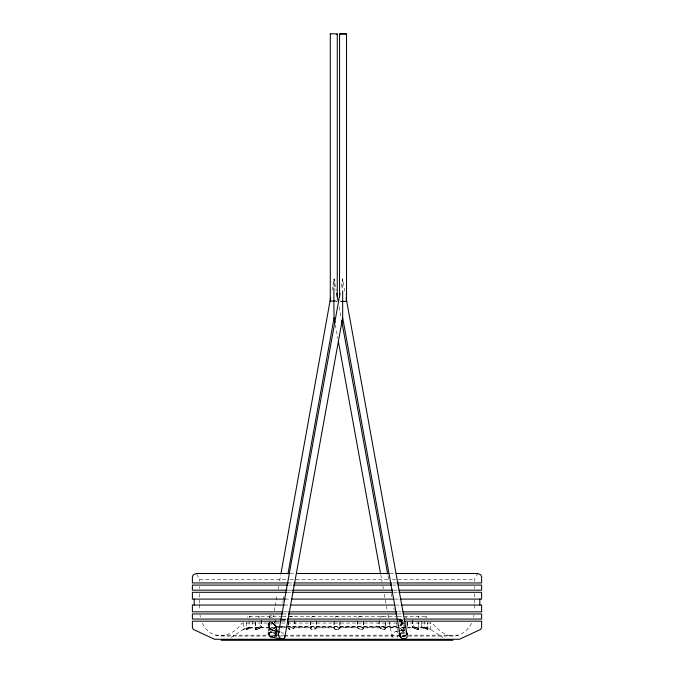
<?xml version="1.0" encoding="UTF-8"?>
<svg xmlns="http://www.w3.org/2000/svg" width="674" height="674" viewBox="0 0 674 674"><rect width="100%" height="100%" fill="white"/><g stroke="black" fill="none" stroke-linecap="round" stroke-linejoin="round"><path stroke-width="0.51" stroke-dasharray="3.37 2.53" d="M333.925 286.206L334.034 278.884L336.149 290.334M392.184 637.478C391.181 634.074 394.526 631.117 397.77 631.091M407.45 621.529L407.315 623.762A13.362 8.922 -43.5 0 1 406.911 625.346M276.163 628.589L276.188 628.311A13.362 10.388 30.8 0 0 275.009 623.517L274.175 621.074M473.696 617.165L473.906 615.278M276.054 629.406L276.188 628.589A13.362 10.388 30.8 0 0 275.009 623.762L274.175 621.529M272.422 622.793C277.107 625.489 277.949 633.198 273.324 636.205M270.67 630.611L272.161 622.338M273.096 617.165L273.467 615.101M274.217 610.956L274.958 606.819M275.144 605.791L277.199 594.409M278.126 589.236L278.682 586.127M279.617 580.963L280.738 574.754M331.987 290.258L334.034 278.884M277.199 633.636L276.635 636.745C277.427 633.568 274.663 629.238 271.125 631.058M277.385 632.6L277.941 629.491M282.794 602.564L283.173 600.492M283.358 599.456L283.914 596.347M341.17 287.124L342.67 278.859L345.476 294.361M274.335 624.562C277.764 627.098 277.267 633.021 275.093 636.172M294.681 620.729C296.274 626.281 294.631 630.3 288.902 629.39L288.902 628.016L290.932 627.553M406.911 627.309L407.315 623.029M271.42 629.533C268.345 630.283 270.4 627.115 272.127 627.654M270.341 629.508L270.047 628.699L271.42 627.772M385.225 622.835L385.225 628.699L384.357 629.508M385.494 621.883L385.098 629.39C379.369 630.3 377.726 626.281 379.319 620.729M316.3 620.99L316.3 627.772L313.343 629.508M336.393 629.508C335.13 630.072 332.501 627.418 335.045 627.553M335.677 629.364L334.304 628.37L334.599 627.654M398.519 634.815L397.163 637.562M316.595 621.007L316.494 628.016L314.413 629.39L310.79 629.12L310.63 627.848L312.138 627.553M312.172 629.508L310.798 628.699L310.916 627.848L294.134 627.848L290.696 629.508M339.797 622.245L339.797 628L338.323 629.364M340.109 621.302L340.008 628.387L337.607 629.508M289.643 629.508L288.876 628.37L290.25 627.654M363.303 621.571L363.303 628.37L361.828 629.508M363.606 621.58L363.513 628.699L362.738 629.39L360.354 629.533L357.405 627.78L357.405 621.007M257.67 629.12L255.429 629.533L256.339 628.37M255.581 629.508L255.876 628.699M404.055 623.121L403.659 629.508M404.274 625.135L404.173 629.39L402.58 629.533M405.352 617.165L406.27 616.937L406.911 617.873M402.386 619.457L400.583 623.804A13.337 10.371 -30.8 0 0 399.943 625.388M474.429 581.35L474.429 579.295L477.815 573.507M400.583 626.095L403.423 622.186M276.054 629.263L275.009 630.569L273.206 630.813L270.156 628.834M471.547 623.307C468 630.392 461.033 635.877 452.911 636.054L402.26 636.054M231.047 637.587L243.255 629.508L243.238 622.439M246.372 622.422L246.288 629.533L246.768 629.086M418.419 629.508L418.52 622.321M418.672 622.338L418.672 629.39L416.33 629.12M406.093 635.085L404.813 636.281L403.06 636.753M294.412 620.712L294.134 627.848M360.657 629.508L358.096 628.37L358.088 627.553M400.196 625.649L404.063 621.58M399.926 625.767L403.827 621.706M400.053 625.657L403.97 621.588M275.523 627.654L275.624 620.459M383.304 629.508L379.689 627.553M403.381 623.088L400.305 625.952M403.044 623.206L400.061 626.011M403.094 623.172L399.994 626.062M269.322 617.418L270.156 615.488L271.125 615.488L272.17 617.418M269.322 617.873L270.156 616.929L272.17 617.873M275.649 635.835L276.188 634.975A4.895 1.938 10.3 0 0 275.009 633.518L274.175 633.088M401.131 632.819L402.656 631.833L405.327 632.17M405.436 629.727L403.423 631.243L400.701 631.976M246.684 629.12L247.232 628.699M274.765 628L275.843 627.561L275.843 620.476M247.156 628.732L248.554 628M275.649 629.937L273.206 630.67L271.125 629.668M243.238 629.533L248.276 627.561L425.757 627.553L430.762 629.533L442.953 637.587M404.467 629.406C397.247 633.198 403.768 628.522 405.554 631.226M244.713 628.699L243.634 629.364M248.613 628.699L246.684 629.508M258.428 628.732L256.187 629.508M261.285 627.561L259.043 628.37M256.187 628.387L257.241 627.848L250.003 628M247.762 629.086L251.41 627.663M256.802 628.016L257.67 627.772M248.479 628.016L250.088 627.654M271.639 631.159L273.442 630.51L276.163 630.881M273.45 628.699L275.447 627.78M274.369 628.387L271.908 629.364M405.436 635.051L402.386 636.087M258.285 628.699L260.518 627.78M275.009 636.087L275.649 635.767M401.418 633.172L405.352 632.439M401.418 633.872L405.436 633.029M272.894 629.12L271.201 629.508M247.232 629.39L246.288 629.533M400.887 630.392L403.381 630.409L405.108 631.428M310.79 627.78L311.868 627.561M402.386 636.703L405.436 635.658A4.895 1.668 -16.1 0 0 406.27 635.169M398.73 630.864L401.628 630.182M402.884 637.023L404.922 636.542L402.268 635.894M251.874 627.561L250.29 627.848M337.152 301.345L336.25 301.48M398.772 620.105L401.325 620.476M249.321 627.772L246.49 627.848M258.749 627.553L260.299 626.491L260.543 622.886M202.453 623.307C211.122 641.623 231.991 637.874 242 623.037L403.145 623.037M274.175 636.138L275.009 636.012M257.51 627.78L258.428 627.654M250.003 627.663L250.762 627.553M258.277 627.663L259.161 627.553M271.908 627.663L272.86 627.553M281.917 619.709L286.113 619.692M398.359 619.322L402.555 619.305M272.886 623.492L276.306 626.677L280.494 626.66M281.538 626.66L398.738 626.272M282.642 619.608L286.838 619.6M398.073 619.431L402.268 619.431M278.067 626.567L275.868 626.534L271.639 622.498M279.112 626.567L285.388 626.559M286.442 626.55L396.354 626.382M290.267 573.507L294.378 573.507M389.909 573.507L394.029 573.507M196.665 574.332L199.571 579.295L289.003 579.295M290.039 579.295L388.106 579.295M392.251 579.295L474.429 579.295M288.556 582.951L293.417 582.951M392.748 582.951L395.967 582.951M288.556 585.083L292.735 585.083M392.748 585.083L396.994 585.083M288.287 590.18L291.69 590.18M393.793 590.18L398.022 590.18M287.267 592.303L291.69 592.303M393.793 592.303L398.022 592.303M285.212 599.093L290.646 599.093M394.838 599.093L399.042 599.093M284.386 605.041L289.315 605.041M395.882 605.041L400.07 605.041M284.184 611.84L288.556 611.84M397.972 611.84L402.142 611.84M283.164 613.963L287.512 613.963M397.972 613.963L402.142 613.963M282.17 616.314L247.122 616.314L247.122 617.392M282.65 616.314L397.677 616.314M398.149 616.314L426.743 616.314L426.743 617.392M281.934 619.061L286.728 619.061M398.022 619.061L404.366 619.136M281.732 620.611L286.863 620.611M399.202 620.611L402.934 620.611M282.136 621.184L286.467 621.184M399.008 621.184L403.187 621.184M403.659 622.422L401.106 622.153M404.173 623.037L432 623.037C437.889 628.808 443.88 636.113 452.911 636.054M259.996 627.848L271.058 627.848M274.95 627.848L287.09 627.848M316.241 627.848L334.245 627.848M339.401 627.654L357.759 627.848M379.866 627.848L363.084 627.848L363.303 628.37M383.75 627.654L398.806 627.848M402.58 627.772L406.093 627.848M406.902 627.848L414.005 627.848L414.957 628.37M423.997 628L416.759 627.848L417.813 628.387M427.51 627.848L423.912 627.654M336.082 629.533L337.918 629.533M215.52 635.186L269.364 635.186M269.971 635.186L283.88 635.186M284.63 635.186L458.48 635.186M221.089 636.054L267.561 636.054M272.785 636.054L398.09 636.054M395.84 631.546L397.39 631.824L398.553 633.872L396.481 622.49M336.25 301.051L337.152 301.185M414.839 627.553L415.723 627.663M401.14 627.553L402.092 627.663M402.799 622.422L399.631 621.58M423.238 627.553L423.997 627.663M383.068 627.553L384.879 627.848L385.494 628.732M273.282 632.01L275.742 633.122L276.635 634.807M415.572 627.654L416.49 627.78M415.251 627.553L413.701 626.491L413.457 622.886M424.763 627.78L425.521 628.016M401.873 627.654L403.136 627.848L404.274 629.12M423.71 627.848L422.59 627.663M416.33 627.772L417.198 628.016M362.132 627.561L363.21 627.78M361.862 627.553L363.606 628.387M414.005 627.848L412.715 627.561M413.482 627.78L415.715 628.699M402.799 629.508L401.106 629.12M399.631 620.105L402.092 620.729A3.353 0.725 16.7 0 1 403.414 621.302M422.126 627.561L427.316 629.508M338.955 627.553L340.109 628.016M417.813 629.508L415.572 628.732M280.864 631.833L283.981 634.04M274.276 630.493L275.531 631.117L275.969 632.423M426.768 629.39L427.712 629.533L427.712 622.439L427.628 629.508L427.232 629.086M276.214 626.601L273.829 624.402M402.092 629.364L400.339 628.732M273.206 632.734L275.009 633.594A4.895 1.938 10.3 0 1 276.188 635.051L276.188 628.311M400.558 621.858L399.851 621.571A3.353 0.944 13 0 1 399.235 621.285M399.851 628.37L400.55 628.699M425.446 628L426.844 628.732M426.153 629.12L425.387 628.699M430.366 629.364L429.287 628.732M402.942 627.848L404.055 629.086M417.661 628.37L418.672 629.39M384.643 627.848L385.225 628.699M426.768 628.699L427.316 629.12M271.807 622.026L272.709 622.911M272.574 622.793L273.61 623.821M271.976 622.582L272.928 623.517M273.484 623.694L276.306 626.677M418.124 628.699L418.52 629.364M430.745 629.508L430.762 622.439M269.929 628.589L268.682 625.792M269.322 627.637L268.142 622.363L268.142 631.437M339.157 306.889L341.221 318.271M388.03 575.925L388.965 581.098M391.223 593.516L391.788 596.616M393.852 608.007L394.231 610.071M335.374 324.927L337.826 338.39M380.709 574.501L382.023 581.746M382.781 585.891L383.346 589M384.281 594.173L387.297 610.745M388.047 614.882L388.612 617.991M389.361 622.136L391.998 636.635M200.094 615.278L200.304 617.165M268.168 623.307L268.277 624.427M276.138 633.088L276.222 633.922M334.077 278.943L334.194 286.602M269.246 620.687L269.246 630.771M474.429 586.481L474.429 588.537M474.429 593.668L474.429 597.779M474.429 599.826L474.429 603.736M474.429 604.713L474.429 610.568M426.465 616.314L426.465 617.392M425.783 616.314L425.783 617.392M424.864 620.981L424.864 627.553M418.68 616.314L418.68 617.392M418.52 616.314L418.52 617.392M412.774 620.249L412.774 627.553M412.623 620.265L412.623 627.553M407.45 622.498L407.45 628.513M379.588 620.712L379.588 627.654M357.7 620.99L357.7 627.772M342.67 278.859L342.67 291.033M334.203 621.285L334.203 628M333.891 621.302L333.891 628.016M310.697 621.571L310.697 628.37M310.394 621.58L310.394 628.387M288.775 621.858L288.775 628.699M288.506 621.883L288.506 628.732M269.945 622.127L269.945 629.086M269.726 622.153L269.726 629.12M268.993 622.692L268.993 630.864M261.377 620.265L261.377 627.553M261.226 620.249L261.226 627.553M259.069 616.314L259.069 617.392M258.9 616.314L258.9 617.392M255.48 622.321L255.48 629.364M255.328 622.338L255.328 629.39M252.194 621.04L252.27 627.553M250.029 616.314L250.029 617.392M249.195 616.314L249.195 617.392M249.136 620.981L249.136 627.553M199.571 579.295L199.571 581.35M199.571 586.481L199.571 588.537M199.571 593.668L199.571 597.779M199.571 599.826L199.571 603.736M199.571 604.713L199.571 610.568M401.873 620.712A3.353 0.725 16.7 0 1 403.659 621.571M334.978 617.392A2.148 2.148 0 0 1 338.693 617.392M311.396 617.392A2.148 2.148 0 0 1 315.112 617.392M289.769 617.392A2.148 2.148 0 0 1 293.485 617.392M380.38 617.392A2.148 2.148 0 0 1 384.096 617.392M358.113 617.392A2.148 2.148 0 0 1 361.837 617.392M421.806 627.553L421.806 621.04L421.73 627.553"/><path stroke-width="1.01" d="M333.916 287.958L333.908 290.595A106.079 5.156 89.7 0 0 333.916 305.566L334.06 317.681L335.003 322.854M340.05 293.325L278.472 633.316C277.199 636.593 282.566 641.699 284.706 637.739L342.67 317.724L342.67 291.033M284.706 637.739L284.773 635.953M280.923 573.717L330.681 297.504M288.017 573.566L334.102 317.749M400.609 633.602C397.643 639.677 408.924 641.168 407.062 634.419L346.04 297.461M278.472 633.316L279.373 632.111M270.796 631.757C269.094 632.827 267.957 636.408 270.687 636.871L282.322 639.23M330.766 301.413L330.294 301.261L330.294 34.003L332.88 33.708L337.27 34.003L337.27 297.057M337.27 34.003L336.806 34.155M339.561 297.057L339.561 34.003L343.951 33.708L346.537 34.003L346.537 301.261L340.581 301.48M346.537 34.003L339.561 34.003M330.294 301.261L330.766 301.109M272.422 636.635L270.687 636.871M331.313 301.051L335.526 301M289.23 573.507L196.185 573.507L193.295 574.745L192.393 576.582L192.393 582.951L288.556 582.951M296.434 573.507L388.881 573.507M396.085 573.507L477.815 573.507L480.705 574.745L481.607 576.582L481.607 582.951L396.927 582.951M293.78 582.951L391.704 582.951M287.512 585.083L192.393 585.083L192.393 590.18L287.267 590.18M293.417 585.083L391.704 585.083M397.972 585.083L481.607 585.083L481.607 590.18L399.008 590.18M292.39 590.18L392.891 590.18M286.467 592.303L192.393 592.303L192.393 599.093L285.212 599.093M292.39 592.303L392.891 592.303M399.008 592.303L481.607 592.303L481.607 599.093L400.07 599.093M291.37 599.093L393.919 599.093M284.386 605.041L192.393 605.041L192.393 611.84L283.164 611.84M290.342 605.041L394.939 605.041M401.097 605.041L481.607 605.041L481.607 611.84L403.145 611.84M288.556 611.84L396.994 611.84M282.296 613.963L192.393 613.963L192.393 619.061L281.252 619.061M288.556 613.963L396.994 613.963M403.145 613.963L481.607 613.963L481.607 619.061L404.173 619.061M287.267 619.061L396.994 619.061M281.109 621.184L192.393 621.184L192.393 627.553L193.295 629.398L214.593 639.289L459.407 639.289L480.705 629.398L481.607 627.553L481.607 621.184L404.173 621.184M287.267 621.184L398.022 621.184M401.418 636.837L399.943 636.559L399.404 635.767A4.895 1.938 -10.3 0 1 399.943 634.782M221.089 640.3L452.911 640.3M406.27 633.029L407.315 633.408L407.315 634.192A4.895 1.668 -16.1 0 1 406.911 634.672M277.098 631.066L278.977 631.445M330.766 34.155L330.294 34.003M346.065 301.109L346.537 301.261M406.085 632.76L407.062 634.419M400.053 635.22L399.589 633.627M342.67 317.724L400.39 636.441M336.714 293.434L338.028 300.68M341.6 320.335L387.651 573.852M338.39 341.499L380.524 573.464M479.812 599.093L479.812 605.041M194.188 599.093L194.188 605.041M269.322 634.706A4.895 1.668 16.1 0 1 268.277 633.729L268.277 632.945L269.322 632.482A3.673 1.458 10.3 0 1 272.17 632.482"/></g></svg>
